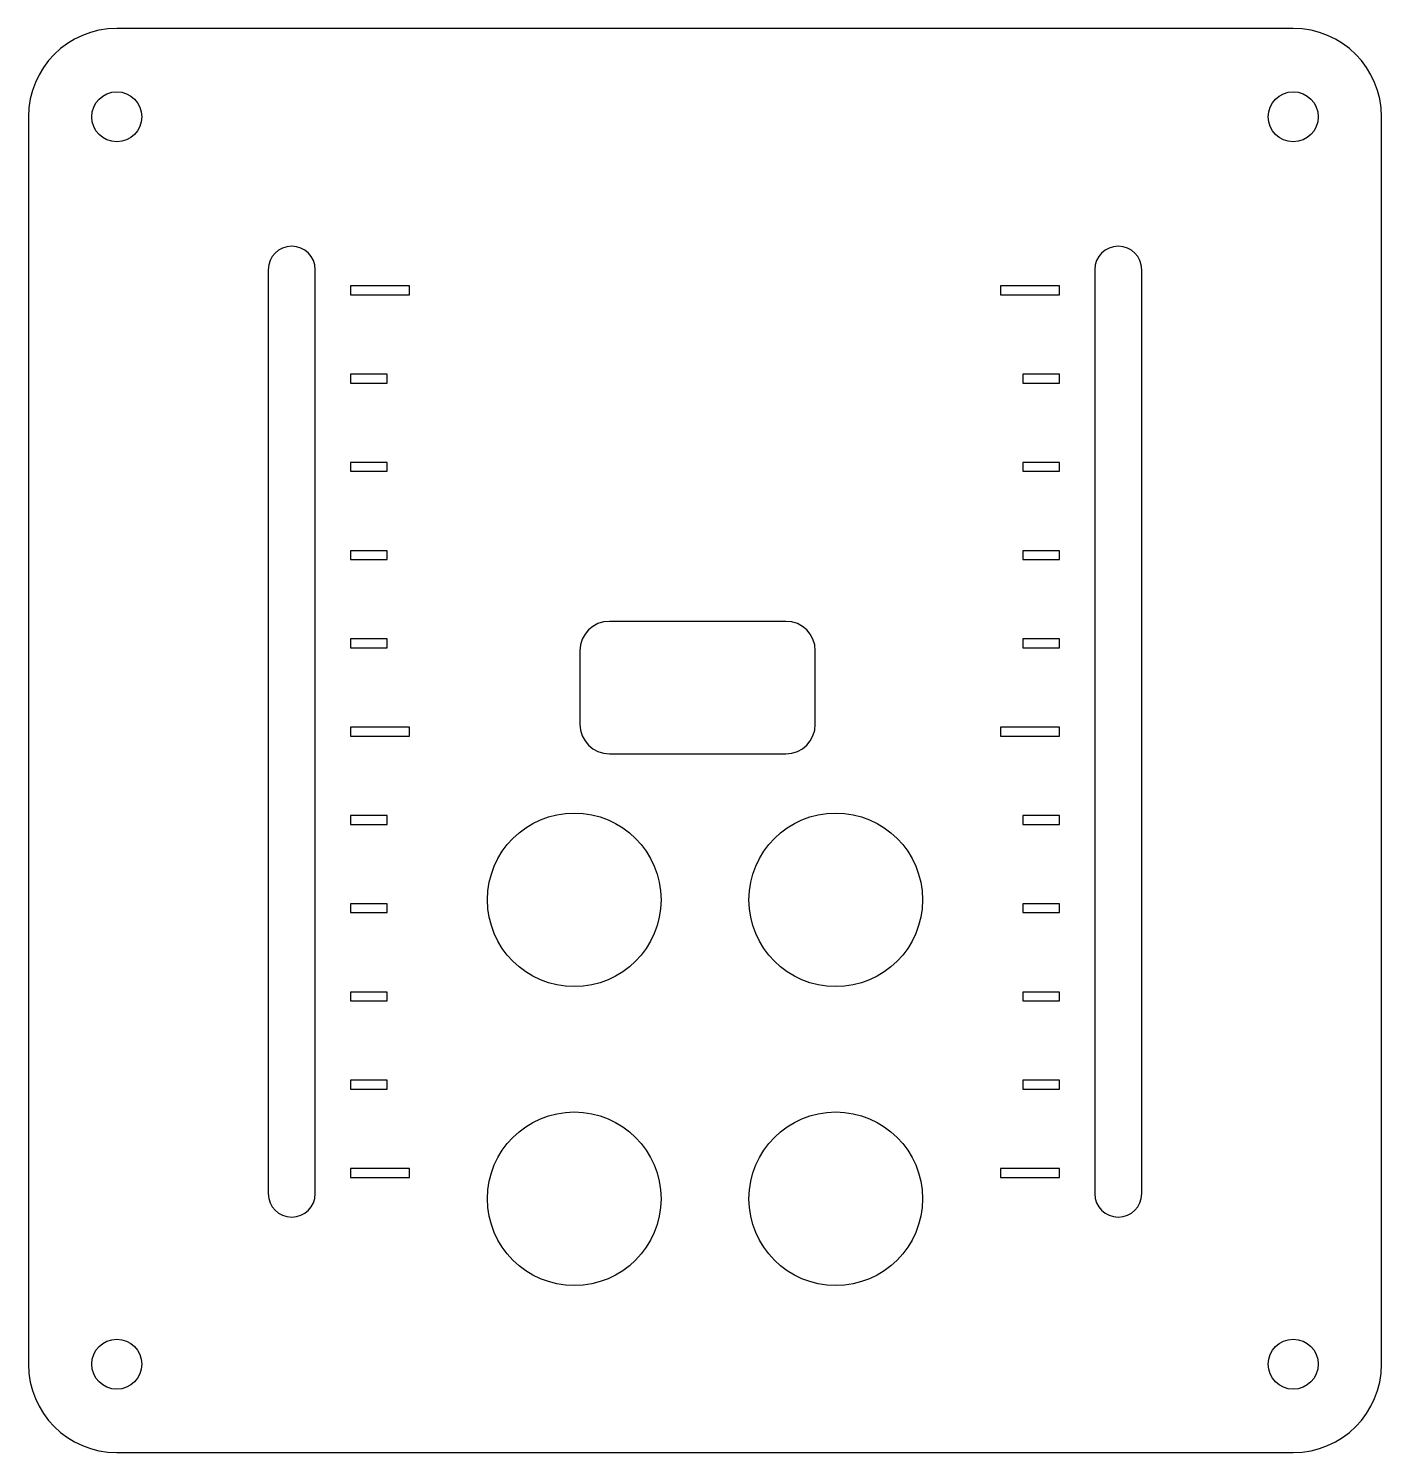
# Model space of a CAD drawing. Header units: millimetres. Extents: x 0 to 92, y 0 to 96.8.
import ezdxf

# ---------------------------------------------------------------- set-up
doc = ezdxf.new("R2010")
doc.units = ezdxf.units.MM
doc.layers.add('CORTE', color=1, linetype='Continuous')
doc.layers.add('GRABADO', color=5, linetype='Continuous')

msp = doc.modelspace()

# ---------------------------------------------------------------- linework, layer by layer
at = {"layer": 'CORTE'}
for p, q in [((86, 96.8), (6, 96.8)), ((0, 90.8), (0, 6)), ((92, 6), (92, 90.8)), ((16.3, 80.4), (16.3, 49)), ((19.5, 49), (19.5, 80.4)), ((72.5, 80.4), (72.5, 49)), ((75.7, 49), (75.7, 80.4)), ((51.5, 56.5), (39.5, 56.5)), ((37.5, 54.5), (37.5, 49.5)), ((53.5, 49.5), (53.5, 54.5)), ((16.3, 49), (16.3, 17.6)), ((19.5, 17.6), (19.5, 49)), ((72.5, 49), (72.5, 17.6)), ((75.7, 17.6), (75.7, 49)), ((39.5, 47.5), (51.5, 47.5)), ((6, 0), (86, 0))]:
    msp.add_line(p, q, dxfattribs=at)
for centre, radius in [((6, 90.8), 1.7), ((86, 90.8), 1.7), ((37.11, 37.57), 5.9), ((54.89, 37.57), 5.9), ((37.11, 17.25), 5.9), ((54.89, 17.25), 5.9), ((6, 6), 1.7), ((86, 6), 1.7)]:
    msp.add_circle(centre, radius, dxfattribs=at)
for centre, radius, start, end in [((6, 90.8), 6, 90, 180), ((86, 90.8), 6, 0, 90), ((17.9, 80.4), 1.6, -360, -180), ((74.1, 80.4), 1.6, -360, -180), ((39.5, 54.5), 2, 90, 180), ((51.5, 54.5), 2, 0, 90), ((39.5, 49.5), 2, 180, 270), ((51.5, 49.5), 2, 270, 360), ((17.9, 17.6), 1.6, -180, 0), ((74.1, 17.6), 1.6, -180, 0), ((6, 6), 6, 180, 270), ((86, 6), 6, 270, 360)]:
    msp.add_arc(centre, radius, start, end, dxfattribs=at)
at = {"layer": 'GRABADO'}
for p, q in [((21.9, 79.3), (21.9, 78.7)), ((25.9, 79.3), (21.9, 79.3)), ((21.9, 78.7), (25.9, 78.7)), ((25.9, 78.7), (25.9, 79.3)), ((66.1, 79.3), (66.1, 78.7)), ((70.1, 79.3), (66.1, 79.3)), ((66.1, 78.7), (70.1, 78.7)), ((70.1, 78.7), (70.1, 79.3)), ((21.9, 73.3), (21.9, 72.7)), ((24.4, 73.3), (21.9, 73.3)), ((21.9, 72.7), (24.4, 72.7)), ((24.4, 72.7), (24.4, 73.3)), ((67.6, 73.3), (67.6, 72.7)), ((70.1, 73.3), (67.6, 73.3)), ((67.6, 72.7), (70.1, 72.7)), ((70.1, 72.7), (70.1, 73.3)), ((21.9, 67.3), (21.9, 66.7)), ((24.4, 67.3), (21.9, 67.3)), ((24.4, 66.7), (24.4, 67.3)), ((67.6, 67.3), (67.6, 66.7)), ((70.1, 67.3), (67.6, 67.3)), ((70.1, 66.7), (70.1, 67.3)), ((21.9, 66.7), (24.4, 66.7)), ((67.6, 66.7), (70.1, 66.7)), ((21.9, 61.3), (21.9, 60.7)), ((24.4, 61.3), (21.9, 61.3)), ((24.4, 60.7), (24.4, 61.3)), ((67.6, 61.3), (67.6, 60.7)), ((70.1, 61.3), (67.6, 61.3)), ((70.1, 60.7), (70.1, 61.3)), ((21.9, 60.7), (24.4, 60.7)), ((67.6, 60.7), (70.1, 60.7)), ((21.9, 55.3), (21.9, 54.7)), ((24.4, 55.3), (21.9, 55.3)), ((24.4, 54.7), (24.4, 55.3)), ((67.6, 55.3), (67.6, 54.7)), ((70.1, 55.3), (67.6, 55.3)), ((70.1, 54.7), (70.1, 55.3)), ((21.9, 54.7), (24.4, 54.7)), ((67.6, 54.7), (70.1, 54.7)), ((21.9, 49.3), (21.9, 48.7)), ((25.9, 49.3), (21.9, 49.3)), ((21.9, 48.7), (25.9, 48.7)), ((25.9, 48.7), (25.9, 49.3)), ((66.1, 49.3), (66.1, 48.7)), ((70.1, 49.3), (66.1, 49.3)), ((66.1, 48.7), (70.1, 48.7)), ((70.1, 48.7), (70.1, 49.3)), ((21.9, 43.3), (21.9, 42.7)), ((24.4, 43.3), (21.9, 43.3)), ((21.9, 42.7), (24.4, 42.7)), ((24.4, 42.7), (24.4, 43.3)), ((67.6, 43.3), (67.6, 42.7)), ((70.1, 43.3), (67.6, 43.3)), ((67.6, 42.7), (70.1, 42.7)), ((70.1, 42.7), (70.1, 43.3)), ((21.9, 37.3), (21.9, 36.7)), ((24.4, 37.3), (21.9, 37.3)), ((24.4, 36.7), (24.4, 37.3)), ((67.6, 37.3), (67.6, 36.7)), ((70.1, 37.3), (67.6, 37.3)), ((70.1, 36.7), (70.1, 37.3)), ((21.9, 36.7), (24.4, 36.7)), ((67.6, 36.7), (70.1, 36.7)), ((21.9, 31.3), (21.9, 30.7)), ((24.4, 31.3), (21.9, 31.3)), ((24.4, 30.7), (24.4, 31.3)), ((67.6, 31.3), (67.6, 30.7)), ((70.1, 31.3), (67.6, 31.3)), ((70.1, 30.7), (70.1, 31.3)), ((21.9, 30.7), (24.4, 30.7)), ((67.6, 30.7), (70.1, 30.7)), ((21.9, 25.3), (21.9, 24.7)), ((24.4, 25.3), (21.9, 25.3)), ((24.4, 24.7), (24.4, 25.3)), ((67.6, 25.3), (67.6, 24.7)), ((70.1, 25.3), (67.6, 25.3)), ((70.1, 24.7), (70.1, 25.3)), ((21.9, 24.7), (24.4, 24.7)), ((67.6, 24.7), (70.1, 24.7)), ((21.9, 19.3), (21.9, 18.7)), ((25.9, 19.3), (21.9, 19.3)), ((21.9, 18.7), (25.9, 18.7)), ((25.9, 18.7), (25.9, 19.3)), ((66.1, 19.3), (66.1, 18.7)), ((70.1, 19.3), (66.1, 19.3)), ((66.1, 18.7), (70.1, 18.7)), ((70.1, 18.7), (70.1, 19.3))]:
    msp.add_line(p, q, dxfattribs=at)

doc.saveas('drawing.dxf')
